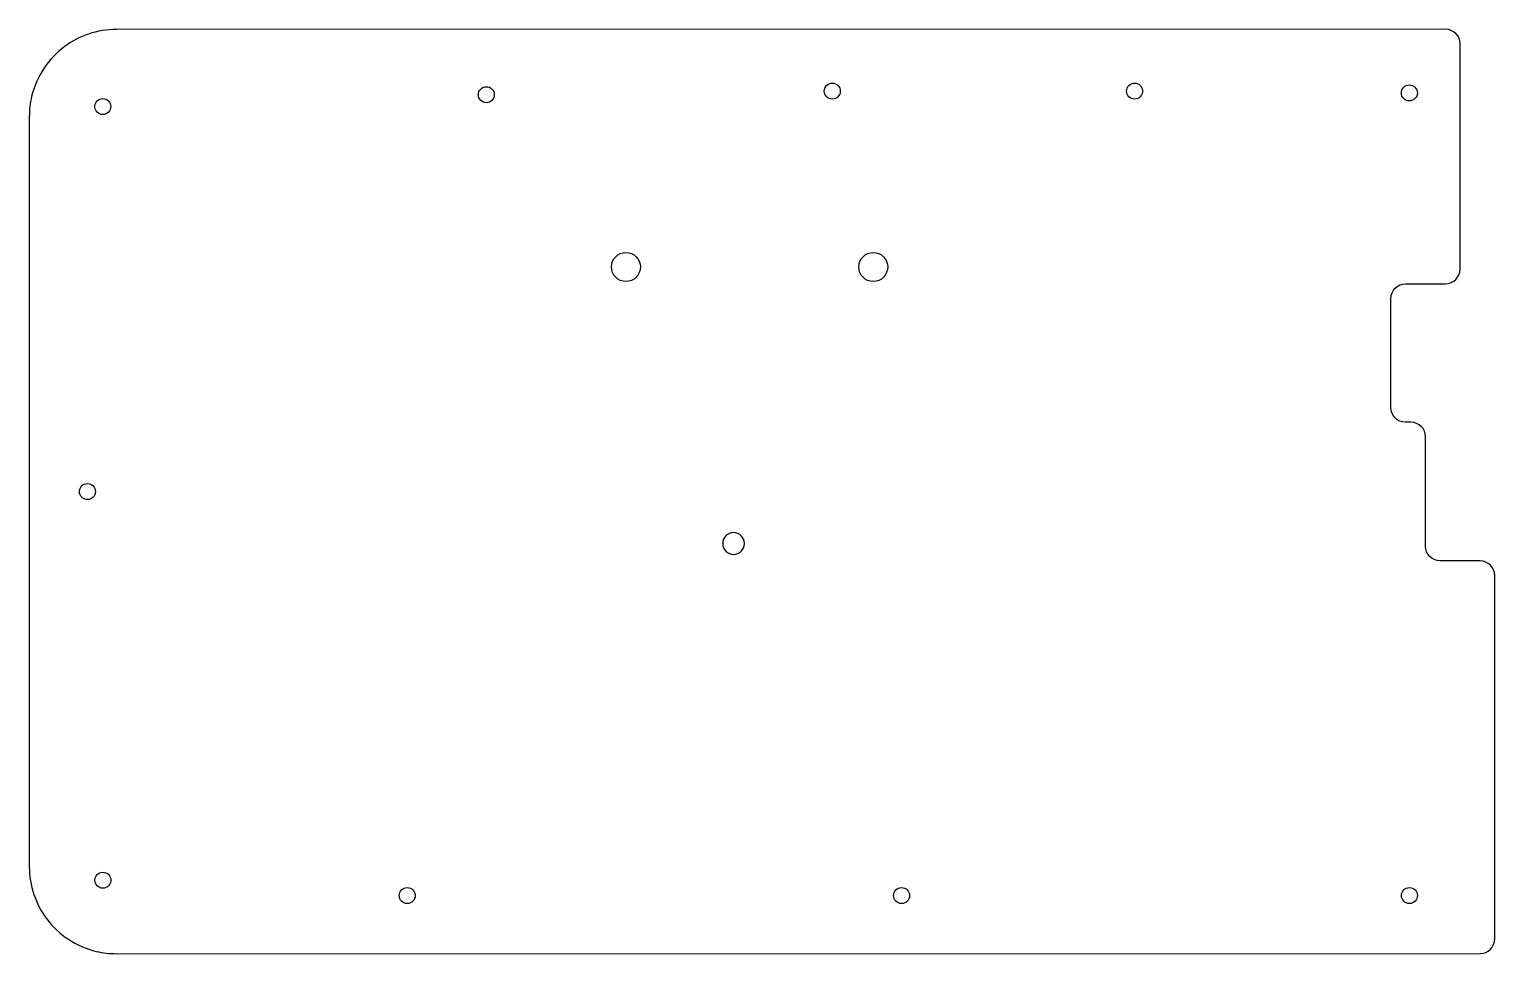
# Model space of a CAD drawing. Header units: millimetres. Extents: x -185 to 17, y -139 to -12.
import ezdxf

# ---------------------------------------------------------------- set-up
doc = ezdxf.new("R2010")
doc.units = ezdxf.units.MM
doc.layers.get('0').update_dxf_attribs({"linetype": 'CONTINUOUS'})

msp = doc.modelspace()

# ---------------------------------------------------------------- linework, layer by layer
for p, q in [((10.02, -11.67), (-172.96, -11.69)), ((12.02, -21.68), (12.02, -13.67)), ((12.02, -21.7), (12.02, -21.68)), ((12.02, -44.7), (12.02, -21.7)), ((-184.96, -23.69), (-184.96, -126.94)), ((4.49, -46.71), (10.02, -46.7)), ((2.49, -63.77), (2.49, -48.71)), ((5.25, -65.77), (4.49, -65.77)), ((7.25, -82.83), (7.25, -67.77)), ((14.79, -84.86), (9.24, -84.83)), ((16.78, -128.91), (16.78, -86.86)), ((16.78, -136.91), (16.78, -128.93)), ((-172.96, -138.94), (14.78, -138.91))]:
    msp.add_line(p, q)
for centre, radius in [((-122.04, -20.67), 1.1), ((-74.41, -20.18), 1.1), ((-32.8, -20.18), 1.1), ((5.03, -20.43), 1.1), ((-174.84, -22.3), 1.1), ((-102.82, -44.39), 2), ((-68.77, -44.39), 2), ((-176.96, -75.32), 1.1), ((-174.83, -128.82), 1.1), ((-132.93, -130.94), 1.1), ((-64.87, -130.94), 1.1), ((5.04, -130.93), 1.1)]:
    msp.add_circle(centre, radius)
for centre, start, end in [((10.02, -13.67), -0.0003, 90.0069), ((14.78, -136.91), -90, 0.0004)]:
    msp.add_arc(centre, 2, start, end)
for points, knots in [([(-172.96, -11.69), (-175.61, -11.69), (-178.14, -12.58), (-180.14, -14.07), (-182.35, -15.73), (-183.97, -18.13), (-184.64, -20.92), (-184.85, -21.82), (-184.96, -22.75), (-184.96, -23.69)], [6, 6, 6, 6, 6.405692, 6.405692, 6.405692, 6.85574, 6.85574, 6.85574, 7, 7, 7, 7]), ([(-88, -80.96), (-87.17, -80.96), (-86.5, -81.63), (-86.5, -82.46), (-86.5, -83.29), (-87.17, -83.96), (-88, -83.96), (-88.82, -83.96), (-89.5, -83.29), (-89.5, -82.46), (-89.5, -81.63), (-88.82, -80.96), (-88, -80.96)], [0, 0, 0, 0, 1, 1, 1, 2, 2, 2, 3, 3, 3, 4, 4, 4, 4]), ([(-184.96, -126.94), (-184.96, -129.59), (-184.07, -132.12), (-182.58, -134.11), (-180.93, -136.33), (-178.52, -137.95), (-175.73, -138.62), (-174.83, -138.83), (-173.9, -138.94), (-172.96, -138.94)], [8, 8, 8, 8, 8.405542, 8.405542, 8.405542, 8.855516, 8.855516, 8.855516, 9, 9, 9, 9])]:
    msp.add_open_spline(points, degree=3, knots=knots)
for points in [[(10.02, -46.7), (11.12, -46.7), (12.02, -45.8), (12.02, -44.7)], [(2.49, -48.71), (2.49, -47.61), (3.38, -46.72), (4.49, -46.71)], [(4.49, -65.77), (3.39, -65.77), (2.49, -64.87), (2.49, -63.77)], [(7.25, -67.77), (7.25, -66.66), (6.36, -65.77), (5.25, -65.77)], [(9.24, -84.83), (8.14, -84.82), (7.25, -83.93), (7.25, -82.83)], [(16.78, -86.86), (16.78, -85.76), (15.89, -84.87), (14.79, -84.86)], [(16.78, -128.93), (16.78, -128.92), (16.78, -128.92), (16.78, -128.91)]]:
    msp.add_open_spline(points, degree=3)

doc.saveas('drawing.dxf')
